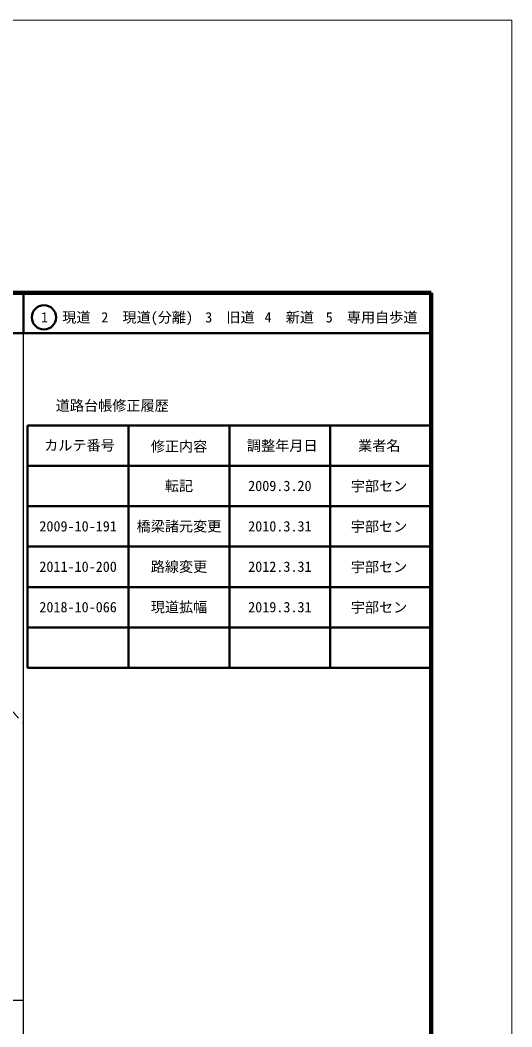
# Model space of a CAD drawing. Units: millimetres on the paper, enlarged 1000 times. Extents: x 0 to 700000, y -47500 to 447500.
# Drawn here: x 578130 to 700000, y 198357 to 447500 of the extents above; entities that cross this region are included whole.
import ezdxf
from ezdxf.enums import TextEntityAlignment as Align

# ---------------------------------------------------------------- set-up
doc = ezdxf.new("R2010")
doc.units = ezdxf.units.MM
doc.header["$LTSCALE"] = 1000
doc.linetypes.add('CHAIN', pattern=[18.5, 12, -1.5, 3.5, -1.5])
doc.layers.add('作業レイヤ1', color=7, linetype='Continuous', lineweight=13)
doc.layers.add('作業ﾚｲﾔ1', color=7, linetype='Continuous', lineweight=25)
doc.styles.add('ＭＳ ゴシック', font='')
doc.styles.get('ＭＳ ゴシック').set_extended_font_data('MS Gothic')

msp = doc.modelspace()

# ---------------------------------------------------------------- linework, layer by layer
at = {"layer": '作業レイヤ1'}
msp.add_lwpolyline([(0, -47500), (700000, -47500), (700000, 447500), (0, 447500)], close=True, dxfattribs=at)
at = {"layer": '作業ﾚｲﾔ1', "lineweight": 140}
for p, q in [((680000, 380000), (40000, 380000)), ((680000, 20000), (680000, 380000))]:
    msp.add_line(p, q, dxfattribs=at)
at = {"layer": '作業ﾚｲﾔ1', "lineweight": 50}
for p, q in [((579000, 380000), (579000, 370000)), ((40000, 370000), (680000, 370000)), ((580000, 347197), (580000, 287197)), ((580000, 347197), (680000, 347197)), ((605000, 347197), (605000, 287197)), ((630000, 347197), (630000, 287197)), ((655000, 347197), (655000, 287197)), ((580000, 337197), (680000, 337197)), ((580000, 327197), (680000, 327197)), ((580000, 317197), (680000, 317197)), ((580000, 307197), (680000, 307197)), ((580000, 297197), (680000, 297197)), ((580000, 287197), (680000, 287197))]:
    msp.add_line(p, q, dxfattribs=at)
at = {"layer": '作業ﾚｲﾔ1'}
for p, q in [((579000, 20000), (579000, 370000)), ((40000, 205000), (579000, 205000))]:
    msp.add_line(p, q, dxfattribs=at)
at = {"layer": '作業ﾚｲﾔ1', "linetype": 'CHAIN', "lineweight": 13}
msp.add_line((557558, 297614), (579000, 273371), dxfattribs=at)
at = {"layer": '作業ﾚｲﾔ1', "lineweight": 50}
msp.add_circle((584031, 373958), 3000, dxfattribs=at)

# ---------------------------------------------------------------- texts
at = {"layer": '作業ﾚｲﾔ1', "style": 'ＭＳ ゴシック'}
for s, p in [('1\u3000現道', (589448, 373958)), ('2\u3000現道(分離)', (609619, 373958)), ('3\u3000旧道', (630121, 373958)), ('4\u3000新道', (644824, 373958)), ('5\u3000専用自歩道', (665228, 373958)), ('道路台帳修正履歴', (600968, 352113)), ('カルテ番号', (592839, 342277)), ('調整年月日', (643089, 342197)), ('業者名', (667134, 342197)), ('修正内容', (617509, 342023)), ('転記', (617500, 332245)), ('2009.3.20', (642500, 332245)), ('宇部セン', (667077, 332189)), ('橋梁諸元変更', (617500, 322245)), ('2009-10-191', (592500, 322245)), ('2010.3.31', (642500, 322245)), ('宇部セン', (667077, 322189)), ('2011-10-200', (592500, 312245)), ('路線変更', (617500, 312245)), ('2012.3.31', (642500, 312245)), ('宇部セン', (667077, 312189)), ('2018-10-066', (592500, 302245)), ('現道拡幅', (617500, 302245)), ('2019.3.31', (642500, 302245)), ('宇部セン', (667077, 302189))]:
    msp.add_text(s, height=2566, dxfattribs=at).set_placement(p, align=Align.MIDDLE_CENTER)

doc.saveas('drawing.dxf')
